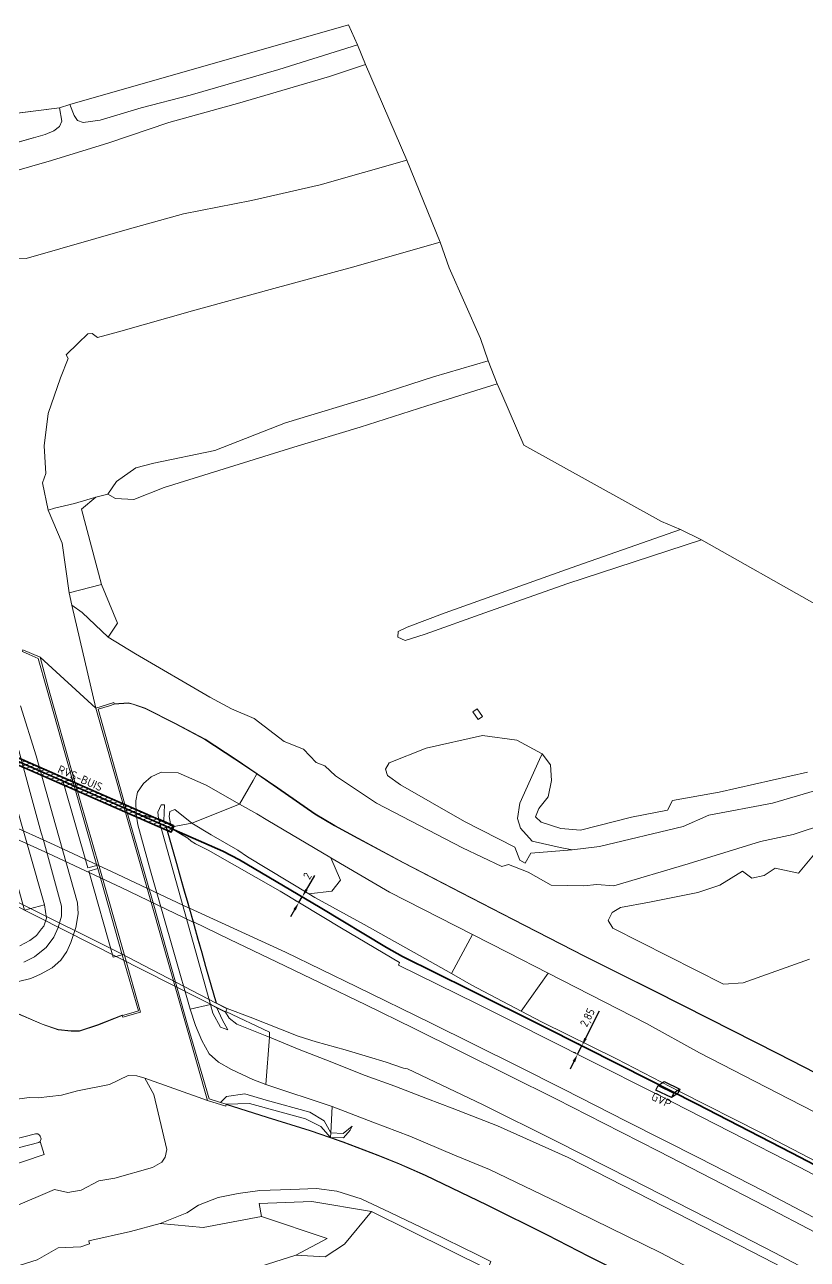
# Model space of a CAD drawing. Header units: metres. Extents: x 112942 to 118371, y 496117 to 499046.
# Drawn here: x 113767.1 to 114003.4, y 498283.9 to 498656.9 of the extents above; entities that cross this region are included whole.
import ezdxf
from ezdxf.enums import TextEntityAlignment as Align

# ---------------------------------------------------------------- set-up
doc = ezdxf.new("R2010")
doc.units = ezdxf.units.M
for name, color, linetype, lineweight in [('B-WE-OG-TOPOKAART-G', 7, 'Continuous', 18), ('N-WE-KL-DATA-T18', 1, 'Continuous', 18), ('N-WE-KL-DATA-T25', 7, 'Continuous', 25), ('N-WE-KL-DATA_GLASVEZEL-G', 90, 'KL-GLASVEZEL-N', 35), ('N-WE-KL-DATA_GLASVEZEL-M', 7, 'Continuous', 18), ('N-WE-KL-DATA_GLASVEZEL_KAST_PUTKAST-S', 90, 'Continuous', 25), ('N-WE-KL-DATA_KABELGOOT-A', 92, 'Continuous', 18), ('N-WE-KL-DATA_KABELGOOT-G', 90, 'Continuous', 35), ('N-WE-KL-DATA_KABELGOOT-T25', 7, 'Continuous', 25)]:
    doc.layers.add(name, color=color, linetype=linetype, lineweight=lineweight)
doc.styles.add('ISO', font='isocp.shx')
doc.styles.add('NLCS-ISO', font='NLCS-ISO.ttf')
doc.styles.add('NLCS-ISO-T25', font='NLCS-ISO.ttf', dxfattribs={"height": 2.5})
doc.linetypes.add('KL-GLASVEZEL-N', pattern='A,4,-1,[101,NLCS.SHX,S=0.5,R=0,X=0,Y=0],-1,4,-1,["G",Standard,S=1,R=0,X=-0.25,Y=-0.5],-1.5', length=12.5)
doc.dimstyles.new('ISO', dxfattribs={"dimtxt": 2.5, "dimasz": 2.5, "dimexe": 1.25, "dimexo": 0.625, "dimtad": 1, "dimtxsty": 'ISO', "dimcen": 2.5, "dimadec": 0, "dimazin": 0, "dimtfac": 1, "dimtmove": 0, "dimatfit": 3, "dimfxl": 0, "dimarcsym": 0})

# ---------------------------------------------------------------- blocks, each defined once
blk = doc.blocks.new('*D59')
at = {"layer": 'Defpoints', "color": 0, "transparency": 16777216}
for p in [(113935.29, 498348.4), (113935.29, 498348.4), (113934.01, 498345.85)]:
    blk.add_point(p, dxfattribs=at)
at = {"layer": 'N-WE-KL-DATA_GLASVEZEL-M', "color": 0, "lineweight": -2, "transparency": 16777216}
for p, q in [((113936.42, 498350.63), (113940.59, 498358.93)), ((113933.45, 498346.14), (113932.89, 498346.42)), ((113934.01, 498345.85), (113935.29, 498348.4)), ((113934.73, 498348.68), (113934.17, 498348.96)), ((113932.88, 498343.62), (113931.76, 498341.39))]:
    blk.add_line(p, q, dxfattribs=at)
at = {"layer": 'N-WE-KL-DATA_GLASVEZEL-M', "color": 0, "transparency": 16777216}
for points in [[(113936.04, 498350.82), (113936.79, 498350.45), (113935.29, 498348.4)], [(113932.51, 498343.81), (113933.26, 498343.43), (113934.01, 498345.85)]]:
    blk.add_solid(points, dxfattribs=at)
at = {"layer": 'N-WE-KL-DATA_GLASVEZEL-M', "color": 0, "transparency": 16777216, "insert": (113937.22, 498356.83), "char_height": 2.5, "attachment_point": 5, "rotation": 63.2704, "style": 'ISO'}
blk.add_mtext('2,85', dxfattribs=at)
blk = doc.blocks.new('*D60')
at = {"layer": 'Defpoints', "color": 0, "transparency": 16777216}
for p in [(113849.86, 498391.68), (113850.87, 498393.4), (113850.87, 498393.4)]:
    blk.add_point(p, dxfattribs=at)
at = {"layer": 'N-WE-KL-DATA_GLASVEZEL-M', "color": 0, "lineweight": -2, "transparency": 16777216}
for p, q in [((113852.14, 498395.56), (113854.66, 498399.83)), ((113849.32, 498392), (113848.78, 498392.31)), ((113850.33, 498393.72), (113849.79, 498394.04)), ((113849.86, 498391.68), (113850.87, 498393.4)), ((113848.59, 498389.53), (113847.32, 498387.37))]:
    blk.add_line(p, q, dxfattribs=at)
at = {"layer": 'N-WE-KL-DATA_GLASVEZEL-M', "color": 0, "transparency": 16777216}
for points in [[(113851.78, 498395.77), (113852.5, 498395.34), (113850.87, 498393.4)], [(113848.23, 498389.74), (113848.94, 498389.31), (113849.86, 498391.68)]]:
    blk.add_solid(points, dxfattribs=at)
at = {"layer": 'N-WE-KL-DATA_GLASVEZEL-M', "color": 0, "transparency": 16777216, "insert": (113852.42, 498399.72), "char_height": 2.5, "attachment_point": 5, "rotation": 59.4709, "style": 'ISO'}
blk.add_mtext('2', dxfattribs=at)
blk = doc.blocks.new('SKL-DATA_GLASVEZEL_GLASVEZELKABELPUT_RECHTHOEKIG')
at = {"color": 0, "linetype": 'ByBlock'}
for points in [[(-3.2, -0.97), (-2.07, 0.97), (3.18, 0.97), (2.05, -0.97)], [(3.18, 0.97), (3.18, -0.53), (2.05, -2.47)], [(-3.2, -0.97), (2.05, -0.97), (2.05, -2.47), (-3.2, -2.47), (-3.2, -0.97)]]:
    blk.add_lwpolyline(points, dxfattribs=at)
at = {"layer": 'N-WE-KL-DATA-T18', "linetype": 'ByBlock', "style": 'NLCS-ISO', "flags": 1}
for tag, p in [('OMSCHRIJVING_LEGENDA', (-0.01, -8.43)), ('LOCATIE', (-0.01, -12.22)), ('TYPE_HANDHOLE', (-0.01, -16)), ('TYPE_GCO', (-0.01, -19.78)), ('BPS-CODERING', (-0.01, -23.57)), ('POSITIE_X', (-0.01, -27.35)), ('POSITIE_Y', (-0.01, -31.14)), ('OVERIGE_OPMERKING(EN)_1', (-0.01, -34.92)), ('OVERIGE_OPMERKING(EN)_2', (-0.01, -38.71))]:
    blk.add_attdef(tag, p, '', height=1.8, dxfattribs=at)
at = {"layer": 'N-WE-KL-DATA-T25', "linetype": 'ByBlock', "style": 'NLCS-ISO'}
blk.add_attdef('TYPE_SYMBOOL', text='', height=2.5, dxfattribs=at).set_placement((15.9, -0.24), align=Align.MIDDLE_CENTER)

msp = doc.modelspace()

# ---------------------------------------------------------------- hatches: boundary and pattern name
at = {"layer": 'N-WE-KL-DATA_KABELGOOT-A'}
h = msp.add_hatch(dxfattribs=at)
h.set_pattern_fill('ANSI31', color=256, scale=0.35, style=0)
h.set_pattern_definition([(20, (113280.6995, 498011.3601), (-0.3800699, 1.0442334), [])])
h.paths.add_polyline_path([(113747.207, 498441.003), (113811.343, 498412.959), (113812.144, 498414.791), (113748.008, 498442.836)])

# ---------------------------------------------------------------- linework, layer by layer
at = {"layer": 'B-WE-OG-TOPOKAART-G', "elevation": -0.717}
msp.add_lwpolyline([(113902.361, 498449.275), (113904, 498446.945), (113905.343, 498447.89), (113903.705, 498450.22), (113902.361, 498449.275)], close=True, dxfattribs=at)
at = {"layer": 'B-WE-OG-TOPOKAART-G'}
for points in [[(113780.733, 498632.731, -1.058), (113864.888, 498656.853, -1), (113867.587, 498650.819, -1.107), (113843.864, 498643.347, -1.11), (113817.052, 498635.599, -1.113), (113802.263, 498631.714, -1.122), (113789.864, 498628.006, -1.133), (113784.758, 498627.322, -1.133), (113783.062, 498627.936, -1.133), (113781.989, 498629.39, -1.119), (113780.733, 498632.731, -1.058)], [(113759.122, 498619.641, -1.041), (113773.251, 498623.682, -1.052), (113775.932, 498624.766, -1.052), (113777.628, 498626.116, -1.052), (113778.262, 498627.754, -1.044), (113777.563, 498631.72, -1.044), (113780.733, 498632.731, -1.058), (113781.989, 498629.39, -1.119), (113783.062, 498627.936, -1.133), (113784.758, 498627.322, -1.133), (113789.864, 498628.006, -1.133), (113802.263, 498631.714, -1.122), (113817.052, 498635.599, -1.113), (113843.864, 498643.347, -1.11), (113867.587, 498650.819, -1.107), (113869.969, 498644.85, -1.029)], [(113749.179, 498608.336, -1.018), (113775.192, 498615.842, -1.041), (113792.499, 498621.196, -0.986), (113810.593, 498627.31, -1.021), (113832.035, 498633.261, -1.012), (113859.066, 498641.236, -1.012), (113869.969, 498644.85, -1.029), (113882.489, 498615.891, -0.686), (113856.296, 498608.438, -0.766), (113835.608, 498603.751, -0.723), (113815.058, 498599.675, -0.738), (113798.73, 498595.212, -0.726), (113767.536, 498586.206, -0.81), (113764.521, 498586.161, -0.836)], [(113869.969, 498644.85, -1.029), (113859.066, 498641.236, -1.012), (113832.035, 498633.261, -1.012), (113810.593, 498627.31, -1.021), (113792.499, 498621.196, -0.986), (113775.192, 498615.842, -1.041), (113749.179, 498608.336, -1.018)], [(113617.822, 498543.301, -0.749), (113600.691, 498577.358, -0.893), (113653.475, 498616.06, -0.839), (113773.645, 498631.225, -1.038)], [(113653.475, 498616.06, -0.839), (113777.563, 498631.72, -1.044), (113778.262, 498627.754, -1.044), (113777.628, 498626.116, -1.052), (113775.932, 498624.766, -1.052), (113773.251, 498623.682, -1.052), (113759.122, 498619.641, -1.041)], [(113769.646, 498622.651, -1.049), (113759.122, 498619.641, -1.041)], [(113759.122, 498619.641, -1.041), (113769.646, 498622.651, -1.049)], [(113764.521, 498586.161, -0.836), (113767.536, 498586.206, -0.81), (113798.73, 498595.212, -0.726), (113815.058, 498599.675, -0.738), (113835.608, 498603.751, -0.723), (113856.296, 498608.438, -0.766), (113882.489, 498615.891, -0.686), (113892.553, 498591.196, -0.694), (113866.076, 498583.589, -0.723), (113841.193, 498576.862, -0.703), (113817.738, 498570.384, -0.683)], [(113892.553, 498591.196, -0.694), (113895.256, 498583.379, -0.962), (113904.669, 498562.092, -0.872), (113907.008, 498555.346, -0.994), (113890.508, 498550.442, -1.031), (113873.109, 498544.849, -1.04), (113845.787, 498536.612, -1.067), (113824.463, 498528.275, -1.087), (113806.084, 498524.423, -1.13), (113800.67, 498522.947, -1.13), (113794.861, 498518.915, -1.13), (113792.196, 498515.065, -1.07), (113788.545, 498514.096, -0.928), (113782.144, 498512.244, -0.764), (113776.133, 498510.841, -0.688), (113774.211, 498510.158, -0.836), (113772.493, 498518.436, -0.839), (113773.521, 498521.332, -0.804), (113772.925, 498529.616, -0.784), (113774.172, 498539.446, -0.764), (113777.905, 498550.156, -0.74), (113780.209, 498556.016, -0.766), (113779.651, 498557.154, -0.766), (113783.227, 498560.664, -0.766), (113786.162, 498563.43, -0.766), (113787.509, 498563.601, -0.766), (113789.033, 498562.351, -0.639), (113795.4, 498564.1, -0.639), (113817.738, 498570.384, -0.683), (113841.193, 498576.862, -0.703), (113866.076, 498583.589, -0.723), (113892.553, 498591.196, -0.694)], [(113817.738, 498570.384, -0.683), (113795.4, 498564.1, -0.639), (113789.033, 498562.351, -0.639), (113787.509, 498563.601, -0.766), (113786.162, 498563.43, -0.766), (113783.227, 498560.664, -0.766), (113779.651, 498557.154, -0.766), (113780.209, 498556.016, -0.766), (113777.905, 498550.156, -0.74), (113774.172, 498539.446, -0.764), (113772.925, 498529.616, -0.784), (113773.521, 498521.332, -0.804), (113772.493, 498518.436, -0.839), (113774.211, 498510.158, -0.836), (113778.456, 498500.239, -0.833), (113780.551, 498485.253, -0.914), (113781.314, 498481.471, -0.919), (113788.61, 498450.404, -1.1), (113771.729, 498465.792, -1.1), (113766.553, 498468.05, -1.1)], [(113907.008, 498555.346, -0.994), (113909.768, 498548.331, -1.017), (113888.532, 498541.771, -1.054), (113868.329, 498535.297, -1.043), (113848.317, 498529.258, -1.064), (113809.249, 498517.099, -1.029), (113800.061, 498513.422, -1.044), (113794.525, 498513.681, -1.041), (113792.196, 498515.065, -1.07), (113794.861, 498518.915, -1.13), (113800.67, 498522.947, -1.13), (113806.084, 498524.423, -1.13), (113824.463, 498528.275, -1.087), (113845.787, 498536.612, -1.067), (113873.109, 498544.849, -1.04), (113890.508, 498550.442, -1.031), (113907.008, 498555.346, -0.994)], [(114029.327, 498422.234, -0.924), (113999.112, 498412.212, -0.927), (113989.234, 498410.145, -0.887), (113967.441, 498403.338, -0.887), (113944.969, 498396.763, -0.887), (113939.824, 498397.097, -0.887), (113935.919, 498396.681, -0.867), (113926.065, 498396.884, -0.838), (113919.13, 498400.897, -0.855), (113913.119, 498403.221, -0.869), (113911.163, 498402.617, -0.878), (113899.224, 498408.239, -0.881), (113873.294, 498421.691, -0.884), (113860.891, 498429.945, -0.887), (113857.69, 498433.011, -0.869), (113855.133, 498433.982, -0.855), (113851.274, 498438.004, -0.855), (113845.414, 498440.357, -0.841), (113836.415, 498447.325, -0.893), (113829.508, 498450.218, -0.95), (113822.971, 498453.721, -0.945), (113800.542, 498466.779, -1), (113792.333, 498471.87, -0.813), (113795.127, 498476.121, -0.905), (113790.248, 498487.704, -0.856), (113784.221, 498510.495, -0.729), (113788.545, 498514.096, -0.928), (113792.196, 498515.065, -1.07), (113794.525, 498513.681, -1.041), (113800.061, 498513.422, -1.044), (113809.249, 498517.099, -1.029), (113848.317, 498529.258, -1.064), (113868.329, 498535.297, -1.043), (113888.532, 498541.771, -1.054), (113909.768, 498548.331, -1.017), (113911.16, 498545.277, -0.933), (113917.826, 498529.791, -0.968)], [(113917.826, 498529.791, -0.968), (113959.34, 498506.822, -0.991), (113965.105, 498504.32, -0.994), (113932.066, 498492.753, -1.02), (113894.041, 498479.202, -1.045), (113882.572, 498474.877, -1.097), (113879.858, 498473.589, -1.121), (113879.767, 498471.8, -1.121), (113881.907, 498470.837, -1.121), (113887.98, 498472.768, -1.129), (113906.038, 498479.237, -1.112), (113930.759, 498487.91, -1.112), (113971.416, 498501.22, -1.132), (114006.362, 498481.469, -1.132)], [(113788.545, 498514.096, -0.928), (113784.221, 498510.495, -0.729), (113790.248, 498487.704, -0.856), (113780.551, 498485.253, -0.914), (113778.456, 498500.239, -0.833), (113774.211, 498510.158, -0.836), (113776.133, 498510.841, -0.688), (113782.144, 498512.244, -0.764), (113788.545, 498514.096, -0.928)], [(113887.98, 498472.768, -1.129), (113881.907, 498470.837, -1.121), (113879.767, 498471.8, -1.121), (113879.858, 498473.589, -1.121), (113882.572, 498474.877, -1.097), (113894.041, 498479.202, -1.045), (113932.066, 498492.753, -1.02), (113965.105, 498504.32, -0.994), (113971.416, 498501.22, -1.132), (113930.759, 498487.91, -1.112), (113906.038, 498479.237, -1.112), (113887.98, 498472.768, -1.129)], [(113781.314, 498481.471, -0.919), (113780.551, 498485.253, -0.914), (113790.248, 498487.704, -0.856), (113795.127, 498476.121, -0.905), (113792.333, 498471.87, -0.813), (113784.421, 498479.311, -0.859), (113781.314, 498481.471, -0.919)], [(114013.544, 498336.324, -1.1), (113994.546, 498346.089, -1.1), (113973.688, 498356.683, -1.1), (113957.187, 498365.007, -1.1), (113946.499, 498370.331, -1.1), (113936.21, 498375.456, -1.1), (113914.507, 498386.651, -1.1), (113898.911, 498394.696, -1.1), (113881.541, 498403.724, -1.1), (113867.751, 498411.112, -1.1), (113860.691, 498414.92, -1.1), (113854.758, 498418.511, -1.1), (113843.495, 498426.361, -1.1), (113837.245, 498430.598, -1.1), (113830.589, 498435.11, -1.1), (113821.552, 498441.025, -1.1), (113812.625, 498445.759, -1.1), (113803.459, 498450.403, -1.1), (113799.804, 498451.653, -1.1), (113798.397, 498451.97, -1.1), (113794.125, 498451.686, -1.1), (113794.016, 498452.075, -1.1), (113788.61, 498450.404, -1.1), (113781.314, 498481.471, -0.919), (113784.421, 498479.311, -0.859), (113792.333, 498471.87, -0.813), (113800.542, 498466.779, -1), (113822.971, 498453.721, -0.945), (113829.508, 498450.218, -0.95), (113836.415, 498447.325, -0.893), (113845.414, 498440.357, -0.841), (113851.274, 498438.004, -0.855), (113855.133, 498433.982, -0.855), (113857.69, 498433.011, -0.869), (113860.891, 498429.945, -0.887), (113873.294, 498421.691, -0.884), (113899.224, 498408.239, -0.881), (113911.163, 498402.617, -0.878), (113913.119, 498403.221, -0.869), (113919.13, 498400.897, -0.855), (113926.065, 498396.884, -0.838), (113935.919, 498396.681, -0.867), (113939.824, 498397.097, -0.887), (113944.969, 498396.763, -0.887), (113967.441, 498403.338, -0.887), (113989.234, 498410.145, -0.887), (113999.112, 498412.212, -0.927), (114029.327, 498422.234, -0.924)], [(113761.303, 498359.67, -1.1), (113772.367, 498354.894, -1.1), (113777.22, 498353.227, -1.1), (113781.085, 498352.811, -1.1), (113783.668, 498352.818, -1.1), (113789.158, 498354.679, -1.1), (113796.503, 498357.579, -1.1), (113796.545, 498357.518, -1.1), (113796.68, 498357.026, -1.1), (113802.098, 498358.569, -1.1), (113797.092, 498376.046, -1.1), (113789.573, 498402.595, -1.1), (113781.948, 498429.128, -1.1), (113774.195, 498456.734, -1.1), (113771.729, 498465.792, -1.1), (113788.61, 498450.404, -1.1), (113796.76, 498421.683, -1.1), (113805.571, 498390.725, -1.1), (113815.816, 498354.585, -1.1), (113822.241, 498331.851, -1.1)], [(113766.388, 498467.52, -0.778), (113768.428, 498466.62, -0.16), (113771.204, 498465.396, -0.096), (113773.718, 498456.531, -0.064), (113781.423, 498429.016, -0.064), (113778.735, 498428.159, -0.034), (113786.15, 498402.166, -0.044), (113788.873, 498402.857, -0.024), (113789.149, 498401.94, -0.054), (113786.45, 498401.138, -0.054), (113793.826, 498375.171, 0.009), (113796.534, 498375.883, -0.034), (113801.405, 498358.934, -0.054), (113799.101, 498358.263, -0.059), (113796.653, 498357.55, -0.807), (113796.54, 498357.702, -0.807), (113789.124, 498354.773, -0.81), (113783.651, 498352.918, -0.81), (113781.09, 498352.911, -0.813), (113777.242, 498353.325, -0.813), (113772.403, 498354.987, -0.813), (113761.343, 498359.762, -0.813)], [(113771.729, 498465.792, -1.1), (113774.195, 498456.734, -1.1), (113781.948, 498429.128, -1.1), (113789.573, 498402.595, -1.1), (113797.092, 498376.046, -1.1), (113802.098, 498358.569, -1.1), (113796.68, 498357.026, -1.1), (113796.545, 498357.518, -1.1), (113796.653, 498357.55, -0.807), (113799.101, 498358.263, -0.059), (113801.405, 498358.934, -0.054), (113796.534, 498375.883, -0.034), (113789.149, 498401.94, -0.054), (113788.873, 498402.857, -0.024), (113781.423, 498429.016, -0.064), (113773.718, 498456.531, -0.064), (113771.204, 498465.396, -0.096), (113768.428, 498466.62, -0.16), (113766.388, 498467.52, -0.778), (113766.422, 498467.614, -1.1), (113766.553, 498468.05, -1.1), (113771.729, 498465.792, -1.1)], [(113765.248, 498367.801, 0.34), (113768.962, 498368.717, 0.37), (113771.904, 498370.085, 0.38), (113775.439, 498371.955, 0.36), (113778.011, 498374.246, 0.296), (113779.837, 498376.864, 0.266), (113781.062, 498379.585, 0.246), (113782.576, 498384.133, 0.226), (113783.231, 498388.235, 0.166), (113783.006, 498391.586, 0.096), (113776.389, 498415.168, 0.056), (113770.591, 498436.004, 0.126), (113765.861, 498451.11, 0.226)], [(113765.861, 498451.11, 0.226), (113770.591, 498436.004, 0.126), (113776.389, 498415.168, 0.056), (113783.006, 498391.586, 0.096), (113783.231, 498388.235, 0.166), (113782.576, 498384.133, 0.226), (113781.062, 498379.585, 0.246), (113779.837, 498376.864, 0.266), (113778.011, 498374.246, 0.296), (113775.439, 498371.955, 0.36), (113771.904, 498370.085, 0.38), (113768.962, 498368.717, 0.37), (113765.248, 498367.801, 0.34)], [(113794.155, 498451.591, -0.921), (113792.678, 498451.123, -0.037), (113789.286, 498450.05, -0.044), (113797.253, 498421.745, -0.01), (113806.035, 498390.853, -0.01), (113816.287, 498354.78, -0.03), (113822.76, 498332.356, -0.183), (113826.22, 498331.296, -0.217), (113827.961, 498330.763, -0.953), (113827.932, 498330.667, -1.1), (113827.83, 498330.179, -1.1), (113822.241, 498331.851, -1.1), (113815.816, 498354.585, -1.1), (113805.571, 498390.725, -1.1), (113796.76, 498421.683, -1.1), (113788.61, 498450.404, -1.1), (113794.016, 498452.075, -1.1), (113794.125, 498451.686, -1.1), (113794.155, 498451.591, -0.921)], [(113837.189, 498430.515, -0.783), (113836.032, 498428.532, -0.187), (113831.975, 498421.423, 0.037), (113821.893, 498427.156, -0.087), (113813.38, 498430.828, 0.047), (113808.278, 498431.108, 0.183), (113805.274, 498429.65, 0.223), (113802.952, 498427.635, 0.217), (113801.196, 498424.983, 0.156), (113800.623, 498422.423, 0.206), (113800.711, 498418.364, 0.086), (113801.255, 498415.176, 0.076), (113805.096, 498401.289, 0.036), (113812.284, 498376.014, 0.046), (113817.093, 498359.428, 0.086), (113818.625, 498354.508, 0.093), (113820.544, 498349.967, 0.07), (113822.801, 498346.002, 0.06), (113825.555, 498343.458, 0.047), (113829.536, 498341.225, 0.003), (113835.958, 498338.252, 0.013), (113839.908, 498336.72, 0.049), (113859.96, 498330.035, -0.031), (113859.467, 498322.145, -0.191), (113857.533, 498325.729, -0.226), (113853.199, 498328.333, -0.183), (113839.944, 498331.948, -0.148), (113833.555, 498333.904, -0.232), (113828.019, 498333.103, -0.235), (113826.22, 498331.296, -0.217), (113822.76, 498332.356, -0.183), (113816.287, 498354.78, -0.03), (113806.035, 498390.853, -0.01), (113797.253, 498421.745, -0.01), (113789.286, 498450.05, -0.044), (113792.678, 498451.123, -0.037), (113794.155, 498451.591, -0.921), (113798.39, 498451.869, -0.982), (113799.777, 498451.557, -0.968), (113803.42, 498450.311, -0.953), (113812.579, 498445.67, -0.953), (113821.501, 498440.939, -0.97), (113830.534, 498435.027, -0.93), (113837.189, 498430.515, -0.783)], [(114013.498, 498336.235, -0.84), (113994.5, 498346, -0.843), (113973.643, 498356.594, -0.843), (113957.142, 498364.918, -0.873), (113946.454, 498370.241, -0.851), (113936.165, 498375.367, -0.83), (113914.461, 498386.562, -0.83), (113898.865, 498394.607, -0.827), (113881.494, 498403.636, -0.887), (113867.704, 498411.024, -0.91), (113860.641, 498414.833, -0.877), (113854.703, 498418.427, -0.857), (113843.438, 498426.279, -0.783), (113837.189, 498430.515, -0.783), (113830.534, 498435.027, -0.93), (113821.501, 498440.939, -0.97), (113812.579, 498445.67, -0.953), (113803.42, 498450.311, -0.953), (113799.777, 498451.557, -0.968), (113798.39, 498451.869, -0.982), (113794.155, 498451.591, -0.921), (113794.125, 498451.686, -1.1), (113798.397, 498451.97, -1.1), (113799.804, 498451.653, -1.1), (113803.459, 498450.403, -1.1), (113812.625, 498445.759, -1.1), (113821.552, 498441.025, -1.1), (113830.589, 498435.11, -1.1), (113837.245, 498430.598, -1.1), (113843.495, 498426.361, -1.1), (113854.758, 498418.511, -1.1), (113860.691, 498414.92, -1.1), (113867.751, 498411.112, -1.1), (113881.541, 498403.724, -1.1), (113898.911, 498394.696, -1.1), (113914.507, 498386.651, -1.1), (113936.21, 498375.456, -1.1), (113946.499, 498370.331, -1.1), (113957.187, 498365.007, -1.1), (113973.688, 498356.683, -1.1), (113994.546, 498346.089, -1.1), (114013.544, 498336.324, -1.1)], [(113811.844, 498415.086, 6.353), (113811.35, 498414.102, 6.36), (113809.702, 498414.822, 6.36), (113824.943, 498361.249, 6.419), (113828.182, 498359.606, 6.333), (113827.684, 498358.625, 6.148), (113762.727, 498391.576, 6.416), (113763.174, 498392.581, 6.567), (113765.018, 498391.646, 6.563), (113751.191, 498440.407, 6.523), (113747.768, 498441.903, 6.543), (113748.172, 498442.927, 6.46), (113811.844, 498415.086, 6.353)], [(113751.245, 498440.398, 6.523), (113809.683, 498414.707, 6.36), (113812.89, 498403.435, 6.643), (113814.02, 498399.463, 6.691), (113815.245, 498395.156, 6.776), (113816.309, 498391.417, 6.836), (113816.713, 498389.999, 6.896), (113794.965, 498400.293, 6.851), (113776.012, 498409.103, 6.839), (113761.847, 498415.54, 6.833), (113757.748, 498417.466, 6.902), (113757.367, 498418.811, 6.861), (113756.266, 498422.693, 6.791), (113755.072, 498426.903, 6.707), (113753.945, 498430.879, 6.637), (113751.245, 498440.398, 6.523)], [(113752.555, 498441.066, 4.526), (113758.363, 498442.252, 0.306), (113773.098, 498390.984, 0.146), (113767.047, 498389.338, 4.956), (113752.555, 498441.066, 4.526)], [(113765.628, 498378.653, 0.297), (113768.612, 498380.229, 0.283), (113770.673, 498381.72, 0.187), (113772.13, 498383.748, 0.276), (113772.824, 498384.525, 0.116), (113773.684, 498386.958, 0.116), (113773.098, 498390.984, 0.146), (113758.363, 498442.252, 0.306)], [(113764.896, 498439.131, 0.156), (113768.103, 498427.12, 0.126), (113772.111, 498412.756, 0.096), (113772.807, 498410.482, 0.116), (113778.251, 498390.554, 0.086), (113778.161, 498387.599, 0.086), (113777.25, 498384.186, 0.126), (113775.87, 498381.207, 0.136), (113773.573, 498378.12, 0.146), (113772.171, 498377.002, 0.156), (113770.06, 498375.298, 0.203), (113766.877, 498373.653, 0.2)], [(113766.877, 498373.653, 0.2), (113770.06, 498375.298, 0.203), (113772.171, 498377.002, 0.156), (113773.573, 498378.12, 0.146), (113775.87, 498381.207, 0.136), (113777.25, 498384.186, 0.126), (113778.161, 498387.599, 0.086), (113778.251, 498390.554, 0.086), (113772.807, 498410.482, 0.116), (113772.111, 498412.756, 0.096), (113768.103, 498427.12, 0.126), (113764.896, 498439.131, 0.156)], [(114003.441, 498431.064, -1.17), (113976.757, 498425.05, -1.144), (113962.64, 498422.51, -1.083), (113961.182, 498419.538, -1.083), (113950.257, 498417.453, -1.063), (113934.873, 498413.566, -0.985), (113928.978, 498414.087, -0.947), (113923.016, 498415.923, -0.907), (113921.257, 498417.56, -0.907), (113922.275, 498420.058, -0.907), (113925.15, 498423.6, -0.884), (113926.161, 498428.563, -0.893), (113925.83, 498433.329, -0.962), (113923.269, 498436.571, -1.017), (113915.701, 498440.684, -0.965), (113905.267, 498442.138, -0.924), (113888.263, 498438.27, -0.953), (113877.174, 498433.847, -0.93), (113876.017, 498432.015, -0.93), (113876.63, 498430.033, -0.907), (113880.594, 498427.213, -0.875), (113899.846, 498416.141, -0.861), (113915.039, 498408.446, -0.884), (113916.561, 498404.44, -0.927), (113918.216, 498403.551, -0.927), (113919.916, 498406.581, -0.927), (113932.388, 498407.584, -0.97), (113940.645, 498408.646, -1.008), (113965.916, 498414.663, -1.054), (113973.615, 498418.109, -1.031), (113992.846, 498421.694, -0.982), (114019.908, 498429.705, -0.959)], [(113919.916, 498406.581, -0.927), (113918.216, 498403.551, -0.927), (113916.561, 498404.44, -0.927), (113915.039, 498408.446, -0.884), (113899.846, 498416.141, -0.861), (113880.594, 498427.213, -0.875), (113876.63, 498430.033, -0.907), (113876.017, 498432.015, -0.93), (113877.174, 498433.847, -0.93), (113888.263, 498438.27, -0.953), (113905.267, 498442.138, -0.924), (113915.701, 498440.684, -0.965), (113923.269, 498436.571, -1.017), (113922.532, 498434.919, -1.132), (113916.604, 498421.71, -1.132), (113915.901, 498417.075, -1.132), (113916.809, 498414.129, -1.132), (113920.253, 498410.179, -1.132), (113928.773, 498408.318, -1.132), (113932.388, 498407.584, -0.97), (113919.916, 498406.581, -0.927)], [(114019.908, 498429.705, -0.959), (113992.846, 498421.694, -0.982), (113973.615, 498418.109, -1.031), (113965.916, 498414.663, -1.054), (113940.645, 498408.646, -1.008), (113932.388, 498407.584, -0.97), (113928.773, 498408.318, -1.132), (113920.253, 498410.179, -1.132), (113916.809, 498414.129, -1.132), (113915.901, 498417.075, -1.132), (113916.604, 498421.71, -1.132), (113922.532, 498434.919, -1.132), (113923.269, 498436.571, -1.017), (113925.83, 498433.329, -0.962), (113926.161, 498428.563, -0.893), (113925.15, 498423.6, -0.884), (113922.275, 498420.058, -0.907), (113921.257, 498417.56, -0.907), (113923.016, 498415.923, -0.907), (113928.978, 498414.087, -0.947), (113934.873, 498413.566, -0.985), (113950.257, 498417.453, -1.063), (113961.182, 498419.538, -1.083), (113962.64, 498422.51, -1.083), (113976.757, 498425.05, -1.144), (114003.441, 498431.064, -1.17)], [(113781.423, 498429.016, -0.064), (113788.873, 498402.857, -0.024), (113786.15, 498402.166, -0.044), (113778.735, 498428.159, -0.034), (113781.423, 498429.016, -0.064)], [(113807.472, 498417.053, 4.826), (113800.711, 498418.364, 0.086), (113800.623, 498422.423, 0.206), (113801.196, 498424.983, 0.156), (113802.952, 498427.635, 0.217), (113805.274, 498429.65, 0.223), (113808.278, 498431.108, 0.183), (113813.38, 498430.828, 0.047), (113821.893, 498427.156, -0.087), (113831.975, 498421.423, 0.037), (113817.567, 498415.613, 6.136), (113812.402, 498419.743, 6.153), (113810.928, 498419.21, 6.2), (113810.735, 498417.649, 6.293), (113811.075, 498415.477, 6.266), (113809.12, 498416.332, 4.982), (113809.326, 498421.22, 4.836), (113808.294, 498421.245, 4.626), (113807.315, 498418.996, 4.756), (113807.472, 498417.053, 4.826)], [(114021.494, 498320.245, 0.129), (113997.775, 498332.36, 0.103), (113970.862, 498346.269, 0.11), (113954.781, 498355.162, -0.22), (113925.096, 498370.382, -0.272), (113912.949, 498376.609, -0.293), (113902.311, 498382.047, -0.279), (113877.26, 498394.852, -0.247), (113859.513, 498405.159, -0.243), (113859.201, 498405.34, -0.243), (113840.452, 498416.513, -0.189), (113837.137, 498418.488, -0.18), (113831.975, 498421.423, 0.037), (113836.032, 498428.532, -0.187), (113837.189, 498430.515, -0.783), (113843.438, 498426.279, -0.783), (113854.703, 498418.427, -0.857), (113860.641, 498414.833, -0.877), (113867.704, 498411.024, -0.91), (113881.494, 498403.636, -0.887), (113898.865, 498394.607, -0.827), (113914.461, 498386.562, -0.83), (113936.165, 498375.367, -0.83), (113946.454, 498370.241, -0.851), (113957.142, 498364.918, -0.873), (113973.643, 498356.594, -0.843), (113994.5, 498346, -0.843), (114013.498, 498336.235, -0.84)], [(113807.472, 498417.053, 4.826), (113807.315, 498418.996, 4.756), (113808.294, 498421.245, 4.626), (113809.326, 498421.22, 4.836), (113809.12, 498416.332, 4.982), (113807.472, 498417.053, 4.826)], [(113817.567, 498415.613, 6.136), (113831.975, 498421.423, 0.037), (113837.137, 498418.488, -0.18), (113840.452, 498416.513, -0.189), (113859.201, 498405.34, -0.243), (113859.513, 498405.159, -0.243), (113862.446, 498398.439, 1.757), (113859.828, 498395.08, 3.717), (113852.906, 498394.27, 5.944), (113834.348, 498405.526, 5.953), (113831.45, 498407.469, 5.972), (113823.386, 498412.118, 5.95), (113817.567, 498415.613, 6.136)], [(113823.169, 498360.86, 4.728), (113817.093, 498359.428, 0.086), (113812.284, 498376.014, 0.046), (113805.096, 498401.289, 0.036), (113801.255, 498415.176, 0.076), (113800.711, 498418.364, 0.086), (113807.472, 498417.053, 4.826), (113823.169, 498360.86, 4.728)], [(113828.249, 498359.628, 6.333), (113827.819, 498358.781, 6.272), (113827.706, 498358.558, 6.148), (113825.096, 498359.883, 4.728), (113823.169, 498360.86, 4.728), (113807.472, 498417.053, 4.826), (113809.12, 498416.332, 4.982), (113811.075, 498415.477, 6.266), (113811.912, 498415.111, 6.353), (113811.632, 498414.553, 6.437), (113811.373, 498414.037, 6.36), (113810.616, 498414.368, 6.411), (113809.779, 498414.734, 6.36), (113812.986, 498403.462, 6.643), (113814.116, 498399.49, 6.691), (113815.342, 498395.183, 6.776), (113816.405, 498391.445, 6.836), (113816.809, 498390.026, 6.896), (113818.008, 498385.81, 6.821), (113818.341, 498384.64, 6.877), (113819.494, 498380.585, 6.801), (113820.656, 498376.502, 6.74), (113821.822, 498372.404, 6.663), (113824.985, 498361.284, 6.419), (113828.249, 498359.628, 6.333)], [(113811.075, 498415.477, 6.266), (113810.735, 498417.649, 6.293), (113810.928, 498419.21, 6.2), (113812.402, 498419.743, 6.153), (113817.567, 498415.613, 6.136), (113811.632, 498414.553, 6.437), (113811.912, 498415.111, 6.353), (113811.075, 498415.477, 6.266)], [(113824.889, 498361.257, 6.419), (113795.889, 498376.385, 6.689), (113765.035, 498391.769, 6.563), (113762.77, 498399.759, 6.657), (113761.615, 498403.831, 6.73), (113760.488, 498407.804, 6.796), (113759.348, 498411.827, 6.864), (113758.887, 498413.451, 6.845), (113774.282, 498406.465, 6.86), (113796.191, 498396.266, 6.836), (113817.912, 498385.783, 6.821), (113818.245, 498384.612, 6.877), (113819.398, 498380.558, 6.801), (113820.56, 498376.475, 6.74), (113821.725, 498372.377, 6.663), (113824.889, 498361.257, 6.419)], [(114009.183, 498294.534, 7.029), (113989.811, 498304.703, 6.995), (113970.812, 498314.489, 6.971), (113948.919, 498325.582, 6.935), (113929.798, 498335.287, 6.917), (113916.007, 498342.237, 6.926), (113889.614, 498355.392, 6.914), (113867.349, 498366.227, 6.941), (113845.816, 498376.669, 6.893), (113816.809, 498390.026, 6.896), (113816.405, 498391.445, 6.836), (113815.342, 498395.183, 6.776), (113814.116, 498399.49, 6.691), (113812.986, 498403.462, 6.643), (113809.779, 498414.734, 6.36), (113810.616, 498414.368, 6.411), (113811.373, 498414.037, 6.36), (113816.334, 498411.143, 6.451), (113817.367, 498410.271, 6.456), (113818.641, 498409.427, 6.458), (113822.489, 498407.486, 6.446), (113844.231, 498395.167, 6.463), (113862.761, 498383.895, 6.511), (113880.284, 498373.561, 6.598), (113879.93, 498372.719, 6.673), (113903.653, 498361.071, 6.672), (113914.954, 498355.459, 6.679), (113937.074, 498344.318, 6.673), (113958.324, 498333.621, 6.679), (113980.207, 498322.458, 6.707), (114000.968, 498311.748, 6.72), (114022.245, 498300.555, 6.752)], [(114022.245, 498300.555, 6.752), (114000.968, 498311.748, 6.72), (113980.207, 498322.458, 6.707), (113958.324, 498333.621, 6.679), (113937.074, 498344.318, 6.673), (113914.954, 498355.459, 6.679), (113903.653, 498361.071, 6.672), (113879.93, 498372.719, 6.673), (113880.284, 498373.561, 6.598), (113862.761, 498383.895, 6.511), (113844.231, 498395.167, 6.463), (113822.489, 498407.486, 6.446), (113818.641, 498409.427, 6.458), (113817.367, 498410.271, 6.456), (113816.334, 498411.143, 6.451), (113811.373, 498414.037, 6.36), (113811.632, 498414.553, 6.437), (113817.567, 498415.613, 6.136), (113823.386, 498412.118, 5.95), (113831.45, 498407.469, 5.972), (113834.348, 498405.526, 5.953), (113852.906, 498394.27, 5.944), (113854.687, 498393.19, 5.943), (113869.556, 498385.04, 6.037), (113886.238, 498375.692, 6.093), (113895.931, 498370.224, 6.099), (113901.894, 498366.86, 6.103), (113917.012, 498358.902, 6.115), (113923.315, 498355.584, 6.12), (113945.753, 498344.449, 6.057), (113964.804, 498334.639, 6.23), (113989.412, 498322.167, 6.23), (114015.472, 498308.553, 6.257)], [(114004, 498374.623, -0.841), (113983.979, 498367.477, -0.832), (113978.069, 498367.02, -0.809), (113944.637, 498383.924, -0.809), (113943.206, 498386.262, -0.809), (113944.399, 498388.691, -0.809), (113947.001, 498390.189, -0.809), (113955.681, 498391.825, -0.809), (113970.281, 498394.749, -0.826), (113976.902, 498396.943, -0.826), (113983.833, 498401.124, -0.835), (113986.563, 498399.003, -0.835), (113990.355, 498399.826, -0.835), (113993.641, 498402.065, -0.835), (114000.655, 498400.593, -0.835), (114005.208, 498405.99, -0.835)], [(114005.208, 498405.99, -0.835), (114000.655, 498400.593, -0.835), (113993.641, 498402.065, -0.835), (113990.355, 498399.826, -0.835), (113986.563, 498399.003, -0.835), (113983.833, 498401.124, -0.835), (113976.902, 498396.943, -0.826), (113970.281, 498394.749, -0.826), (113955.681, 498391.825, -0.809), (113947.001, 498390.189, -0.809), (113944.399, 498388.691, -0.809), (113943.206, 498386.262, -0.809), (113944.637, 498383.924, -0.809), (113978.069, 498367.02, -0.809), (113983.979, 498367.477, -0.832), (114004, 498374.623, -0.841)], [(113789.149, 498401.94, -0.054), (113796.534, 498375.883, -0.034), (113793.826, 498375.171, 0.009), (113786.45, 498401.138, -0.054), (113789.149, 498401.94, -0.054)], [(113852.906, 498394.27, 5.944), (113859.828, 498395.08, 3.717), (113862.446, 498398.439, 1.757), (113859.513, 498405.159, -0.243), (113877.26, 498394.852, -0.247), (113902.311, 498382.047, -0.279), (113895.931, 498370.224, 6.099), (113886.238, 498375.692, 6.093), (113869.556, 498385.04, 6.037), (113854.687, 498393.19, 5.943), (113852.906, 498394.27, 5.944)], [(113767.047, 498389.338, 4.956), (113773.098, 498390.984, 0.146), (113773.684, 498386.958, 0.116), (113772.824, 498384.525, 0.116), (113772.13, 498383.748, 0.276), (113770.673, 498381.72, 0.187), (113768.612, 498380.229, 0.283), (113765.628, 498378.653, 0.297)], [(114005.658, 498292.129, 6.984), (113990.617, 498300.003, 6.972), (113974.658, 498308.244, 6.973), (113958.388, 498316.627, 6.947), (113941.873, 498325.064, 6.93), (113927.634, 498332.283, 6.924), (113913.043, 498339.569, 6.952), (113898.902, 498346.596, 6.928), (113884.482, 498353.751, 6.938), (113870.047, 498360.817, 6.931), (113856.277, 498367.395, 6.937), (113843.083, 498373.788, 6.894), (113828.995, 498380.477, 6.88), (113818.008, 498385.81, 6.821), (113816.809, 498390.026, 6.896), (113845.816, 498376.669, 6.893), (113867.349, 498366.227, 6.941), (113889.614, 498355.392, 6.914), (113916.007, 498342.237, 6.926), (113929.798, 498335.287, 6.917), (113948.919, 498325.582, 6.935), (113970.812, 498314.489, 6.971), (113989.811, 498304.703, 6.995), (114009.183, 498294.534, 7.029)], [(114016.991, 498273.491, 6.795), (113993.569, 498285.87, 6.751), (113973.051, 498296.396, 6.718), (113949.951, 498308.228, 6.679), (113927.507, 498319.636, 6.664), (113905.281, 498330.704, 6.682), (113882.659, 498341.478, 6.651), (113881.501, 498341.669, 6.656), (113876.183, 498343.469, 6.666), (113870.879, 498345.124, 6.606), (113863.874, 498347.192, 6.603), (113855.138, 498349.568, 6.576), (113849.662, 498351.277, 6.562), (113835.127, 498357.075, 6.51), (113828.249, 498359.628, 6.333), (113824.985, 498361.284, 6.419), (113821.822, 498372.404, 6.663), (113820.656, 498376.502, 6.74), (113819.494, 498380.585, 6.801), (113818.341, 498384.64, 6.877), (113818.008, 498385.81, 6.821), (113828.995, 498380.477, 6.88), (113843.083, 498373.788, 6.894), (113856.277, 498367.395, 6.937), (113870.047, 498360.817, 6.931), (113884.482, 498353.751, 6.938), (113898.902, 498346.596, 6.928), (113913.043, 498339.569, 6.952), (113927.634, 498332.283, 6.924), (113941.873, 498325.064, 6.93), (113958.388, 498316.627, 6.947), (113974.658, 498308.244, 6.973), (113990.617, 498300.003, 6.972), (114005.658, 498292.129, 6.984)], [(113895.931, 498370.224, 6.099), (113902.311, 498382.047, -0.279), (113912.949, 498376.609, -0.293), (113925.096, 498370.382, -0.272), (113917.012, 498358.902, 6.115), (113901.894, 498366.86, 6.103), (113895.931, 498370.224, 6.099)], [(114015.472, 498308.553, 6.257), (113989.412, 498322.167, 6.23), (113964.804, 498334.639, 6.23), (113945.753, 498344.449, 6.057), (113923.315, 498355.584, 6.12), (113917.012, 498358.902, 6.115), (113925.096, 498370.382, -0.272), (113954.781, 498355.162, -0.22), (113970.862, 498346.269, 0.11), (113997.775, 498332.36, 0.103), (114021.494, 498320.245, 0.129), (114015.472, 498308.553, 6.257)], [(113827.706, 498358.558, 6.148), (113828.854, 498356.735, 6.16), (113831.136, 498354.991, 6.197), (113840.173, 498351.362, 6.153), (113840.982, 498351.029, 6.262), (113839.908, 498336.72, 0.049), (113835.958, 498338.252, 0.013), (113829.536, 498341.225, 0.003), (113825.555, 498343.458, 0.047), (113822.801, 498346.002, 0.06), (113820.544, 498349.967, 0.07), (113818.625, 498354.508, 0.093), (113817.093, 498359.428, 0.086), (113823.169, 498360.86, 4.728), (113823.906, 498358.247, 4.694), (113826.235, 498354.063, 4.694), (113828.457, 498353.219, 4.728), (113826.714, 498356.317, 4.728), (113825.096, 498359.883, 4.728), (113827.706, 498358.558, 6.148)], [(113825.096, 498359.883, 4.728), (113826.714, 498356.317, 4.728), (113828.457, 498353.219, 4.728), (113826.235, 498354.063, 4.694), (113823.906, 498358.247, 4.694), (113823.169, 498360.86, 4.728), (113825.096, 498359.883, 4.728)], [(113761.343, 498359.762, -0.813), (113772.403, 498354.987, -0.813), (113777.242, 498353.325, -0.813), (113781.09, 498352.911, -0.813), (113783.651, 498352.918, -0.81), (113789.124, 498354.773, -0.81), (113796.54, 498357.702, -0.807), (113796.653, 498357.55, -0.807), (113796.545, 498357.518, -1.1), (113796.503, 498357.579, -1.1), (113789.158, 498354.679, -1.1), (113783.668, 498352.818, -1.1), (113781.085, 498352.811, -1.1), (113777.22, 498353.227, -1.1), (113772.367, 498354.894, -1.1), (113761.303, 498359.67, -1.1)], [(113827.819, 498358.781, 6.272), (113840.993, 498352.537, 6.505), (113840.982, 498351.029, 6.262), (113840.173, 498351.362, 6.153), (113831.136, 498354.991, 6.197), (113828.854, 498356.735, 6.16), (113827.706, 498358.558, 6.148), (113827.819, 498358.781, 6.272)], [(114000.294, 498279.082, 6.4), (113990.213, 498284.354, 6.38), (113964.136, 498297.702, 6.333), (113931.14, 498314.701, 6.253), (113909.782, 498324.236, 6.23), (113896.168, 498329.583, 6.207), (113888.703, 498332.415, 6.23), (113878.852, 498336.241, 6.177), (113869.834, 498339.445, 6.157), (113858.029, 498344.192, 6.1), (113849.444, 498347.54, 6.11), (113840.982, 498351.029, 6.262), (113840.993, 498352.537, 6.505), (113827.819, 498358.781, 6.272), (113828.249, 498359.628, 6.333), (113835.127, 498357.075, 6.51), (113849.662, 498351.277, 6.562), (113855.138, 498349.568, 6.576), (113863.874, 498347.192, 6.603), (113870.879, 498345.124, 6.606), (113876.183, 498343.469, 6.666), (113881.501, 498341.669, 6.656), (113882.659, 498341.478, 6.651), (113905.281, 498330.704, 6.682), (113927.507, 498319.636, 6.664), (113949.951, 498308.228, 6.679), (113973.051, 498296.396, 6.718), (113993.569, 498285.87, 6.751), (114016.991, 498273.491, 6.795)], [(113994.261, 498267.368, 0.141), (113985.748, 498271.781, 0.133), (113959.168, 498285.821, 0.077), (113928.539, 498300.896, -0.043), (113907.417, 498311.038, 0.157), (113896.804, 498315.353, 0.088), (113883.333, 498321.062, 0.076), (113872.185, 498325.317, 0.127), (113859.96, 498330.035, -0.031), (113839.908, 498336.72, 0.049), (113840.982, 498351.029, 6.262), (113849.444, 498347.54, 6.11), (113858.029, 498344.192, 6.1), (113869.834, 498339.445, 6.157), (113878.852, 498336.241, 6.177), (113888.703, 498332.415, 6.23), (113896.168, 498329.583, 6.207), (113909.782, 498324.236, 6.23), (113931.14, 498314.701, 6.253), (113964.136, 498297.702, 6.333), (113990.213, 498284.354, 6.38), (114000.294, 498279.082, 6.4), (113994.261, 498267.368, 0.141)], [(113751.835, 498330.499, -0.867), (113768.47, 498332.783, -0.899), (113771.134, 498332.643, -0.893), (113778.171, 498333.486, -0.792), (113783.082, 498334.81, -0.772), (113792.696, 498336.716, -0.798), (113798.286, 498339.46, -0.841), (113800.955, 498339.337, -0.896), (113803.414, 498338.619, -0.896)], [(113822.241, 498331.851, -1.1), (113803.414, 498338.619, -0.896), (113800.955, 498339.337, -0.896), (113798.286, 498339.46, -0.841), (113792.696, 498336.716, -0.798), (113783.082, 498334.81, -0.772), (113778.171, 498333.486, -0.792), (113771.134, 498332.643, -0.893), (113768.47, 498332.783, -0.899), (113751.835, 498330.499, -0.867)], [(113803.414, 498338.619, -0.896), (113806.111, 498333.747, -0.896), (113810.031, 498317.131, -0.752), (113809.53, 498314.727, -0.752), (113808.484, 498313.213, -0.752), (113805.702, 498311.648, -0.787), (113794.309, 498308.413, -0.862), (113789.465, 498307.613, -0.882), (113784.16, 498304.782, -0.917), (113780.159, 498304.071, -0.917), (113776.046, 498304.964, -0.917), (113763.648, 498299.661, -0.934)], [(113763.648, 498299.661, -0.934), (113776.046, 498304.964, -0.917), (113780.159, 498304.071, -0.917), (113784.16, 498304.782, -0.917), (113789.465, 498307.613, -0.882), (113794.309, 498308.413, -0.862), (113805.702, 498311.648, -0.787), (113808.484, 498313.213, -0.752), (113809.53, 498314.727, -0.752), (113810.031, 498317.131, -0.752), (113806.111, 498333.747, -0.896), (113803.414, 498338.619, -0.896), (113822.241, 498331.851, -1.1), (113827.83, 498330.179, -1.1), (113827.932, 498330.667, -1.1), (113840.265, 498326.706, -1.1), (113853.249, 498322.716, -1.1), (113859.379, 498320.629, -1.1), (113863.157, 498319.343, -1.1), (113873.723, 498315.313, -1.1), (113880.199, 498312.614, -1.1), (113888.003, 498309.21, -1.1), (113906.66, 498300.234, -1.1), (113924.841, 498291.255, -1.1), (113937.328, 498284.805, -1.1), (113962.132, 498272.241, -1.1)], [(113826.22, 498331.296, -0.217), (113828.019, 498333.103, -0.235), (113833.555, 498333.904, -0.232), (113839.944, 498331.948, -0.148), (113853.199, 498328.333, -0.183), (113857.533, 498325.729, -0.226), (113859.467, 498322.145, -0.191), (113859.411, 498320.724, -0.823), (113856.476, 498324.054, -0.962), (113851.91, 498326.387, -0.962), (113835.007, 498330.936, -0.933), (113827.961, 498330.763, -0.953), (113826.22, 498331.296, -0.217)], [(113962.132, 498272.241, -1.1), (113937.328, 498284.805, -1.1), (113924.841, 498291.255, -1.1), (113906.66, 498300.234, -1.1), (113888.003, 498309.21, -1.1), (113880.199, 498312.614, -1.1), (113873.723, 498315.313, -1.1), (113863.157, 498319.343, -1.1), (113859.379, 498320.629, -1.1), (113853.249, 498322.716, -1.1), (113840.265, 498326.706, -1.1), (113827.932, 498330.667, -1.1), (113827.961, 498330.763, -0.953), (113840.295, 498326.801, -0.956), (113853.28, 498322.811, -0.939), (113859.411, 498320.724, -0.823), (113863.191, 498319.437, -0.818), (113873.76, 498315.406, -0.84), (113880.238, 498312.706, -0.82), (113888.045, 498309.301, -0.777), (113906.704, 498300.324, -0.73), (113924.886, 498291.344, -0.787), (113937.374, 498284.894, -0.68), (113962.178, 498272.33, -0.677)], [(113827.961, 498330.763, -0.953), (113835.007, 498330.936, -0.933), (113851.91, 498326.387, -0.962), (113856.476, 498324.054, -0.962), (113859.411, 498320.724, -0.823), (113853.28, 498322.811, -0.939), (113840.295, 498326.801, -0.956), (113827.961, 498330.763, -0.953)], [(113962.178, 498272.33, -0.677), (113937.374, 498284.894, -0.68), (113924.886, 498291.344, -0.787), (113906.704, 498300.324, -0.73), (113888.045, 498309.301, -0.777), (113880.238, 498312.706, -0.82), (113873.76, 498315.406, -0.84), (113863.191, 498319.437, -0.818), (113859.411, 498320.724, -0.823), (113863.36, 498320.579, -0.665), (113865.353, 498322.906, -0.367), (113865.909, 498324.157, -0.139), (113863.21, 498321.881, -0.148), (113859.467, 498322.145, -0.191), (113859.96, 498330.035, -0.031), (113872.185, 498325.317, 0.127), (113883.333, 498321.062, 0.076), (113896.804, 498315.353, 0.088), (113907.417, 498311.038, 0.157), (113928.539, 498300.896, -0.043), (113959.168, 498285.821, 0.077), (113985.748, 498271.781, 0.133)], [(113859.411, 498320.724, -0.823), (113859.467, 498322.145, -0.191), (113863.21, 498321.881, -0.148), (113865.909, 498324.157, -0.139), (113865.353, 498322.906, -0.367), (113863.36, 498320.579, -0.665), (113859.411, 498320.724, -0.823)], [(113771.745, 498319.544, -1.029), (113771.317, 498319.239, -1.026), (113744.366, 498312.264, -1.065), (113718.311, 498304.929, -1.14), (113709.186, 498301.689, -1.029), (113708.436, 498301.706, -1.029), (113707.681, 498302.177, -1.029), (113707.373, 498302.806, -1.029), (113707.523, 498303.394, -1.029), (113713.08, 498305.385, -0.993), (113751.446, 498317.006, -1.029), (113770.333, 498321.853, -1.029), (113771.035, 498321.786, -1.029), (113771.579, 498321.442, -1.029), (113771.809, 498321.137, -1.029), (113772.104, 498320.326, -1.029), (113771.745, 498319.544, -1.029)], [(113748.529, 498307.342, -0.876), (113773.005, 498315.564, -0.928), (113771.745, 498319.544, -1.029), (113772.104, 498320.326, -1.029), (113771.809, 498321.137, -1.029), (113771.579, 498321.442, -1.029), (113771.035, 498321.786, -1.029), (113770.333, 498321.853, -1.029), (113751.446, 498317.006, -1.029)], [(113729.016, 498288.3, -0.917), (113722.126, 498288.301, -0.917), (113712.352, 498286.174, -0.908), (113707.681, 498302.177, -1.029), (113708.436, 498301.706, -1.029), (113709.186, 498301.689, -1.029), (113718.311, 498304.929, -1.14), (113744.366, 498312.264, -1.065), (113771.317, 498319.239, -1.026), (113771.745, 498319.544, -1.029), (113773.005, 498315.564, -0.928), (113748.529, 498307.342, -0.876), (113727.24, 498301.715, -0.908), (113729.016, 498288.3, -0.917)], [(113907.829, 498283.213, -1.04), (113903.775, 498285.226, -1.04), (113889.38, 498292.278, -1.007), (113877.446, 498298.03, -1.007), (113868.678, 498302.151, -1.02), (113861.299, 498304.459, -1.03), (113855.201, 498305.274, -1.033), (113847.422, 498304.987, -1.033), (113838.032, 498304.711, -1.057), (113831.532, 498303.84, -1.1), (113825.464, 498302.57, -1.1), (113819.522, 498300.29, -1.1), (113816.078, 498297.981, -1.113), (113808.004, 498294.758, -1.033), (113799.037, 498292.338, -1.033), (113786.481, 498289.493, -1.053), (113786.687, 498288.546, -1.053), (113784.049, 498287.658, -1.053), (113777.232, 498287.422, -1.053), (113770.893, 498283.8, -1.063)], [(113907.829, 498283.213, -1.04), (113906.872, 498280.958, -0.805), (113871.781, 498298.37, -0.562), (113853.804, 498301.352, -0.562), (113837.927, 498300.771, -0.562), (113838.582, 498296.886, -0.562), (113820.958, 498293.484, -0.577), (113808.004, 498294.758, -1.033), (113816.078, 498297.981, -1.113), (113819.522, 498300.29, -1.1), (113825.464, 498302.57, -1.1), (113831.532, 498303.84, -1.1), (113838.032, 498304.711, -1.057), (113847.422, 498304.987, -1.033), (113855.201, 498305.274, -1.033), (113861.299, 498304.459, -1.03), (113868.678, 498302.151, -1.02), (113877.446, 498298.03, -1.007), (113889.38, 498292.278, -1.007), (113903.775, 498285.226, -1.04), (113907.829, 498283.213, -1.04)], [(113848.968, 498285.116, -0.592), (113858.421, 498290.172, -0.577), (113838.582, 498296.886, -0.562), (113837.927, 498300.771, -0.562), (113853.804, 498301.352, -0.562), (113871.781, 498298.37, -0.562), (113863.633, 498288.516, -0.562), (113857.851, 498284.617, -0.562), (113848.968, 498285.116, -0.592)], [(113810.79, 498257.726, -0.817), (113759.546, 498259.546, -1.037), (113814.692, 498274.326, -0.694), (113848.968, 498285.116, -0.592), (113857.851, 498284.617, -0.562), (113863.633, 498288.516, -0.562), (113871.781, 498298.37, -0.562), (113906.872, 498280.958, -0.805), (113892.451, 498277.357, -1.348), (113890.736, 498276.929, -0.829), (113847.29, 498266.302, -0.817), (113810.79, 498257.726, -0.817)], [(113759.612, 498280.19, -1.063), (113770.893, 498283.8, -1.063), (113777.232, 498287.422, -1.053), (113784.049, 498287.658, -1.053), (113786.687, 498288.546, -1.053), (113786.481, 498289.493, -1.053), (113799.037, 498292.338, -1.033), (113808.004, 498294.758, -1.033), (113820.958, 498293.484, -0.577), (113838.582, 498296.886, -0.562), (113858.421, 498290.172, -0.577), (113848.968, 498285.116, -0.592), (113814.692, 498274.326, -0.694), (113759.546, 498259.546, -1.037)]]:
    msp.add_polyline3d(points, dxfattribs=at)
at = {"layer": 'N-WE-KL-DATA_GLASVEZEL-G', "flags": 128}
msp.add_lwpolyline([(113627.896, 498496.699), (113651.209, 498486.151), (113674.376, 498475.686), (113700.62, 498463.505), (113723.402, 498452.851), (113747.607, 498441.92), (113826.936, 498407.232), (113831.96, 498404.555), (113856.291, 498390.206), (113876.281, 498378.09), (113881.116, 498375.349), (113901.444, 498365.312), (113923.487, 498354.345), (113947.094, 498342.456), (113969.922, 498330.857), (113998.595, 498316.097), (114017.505, 498306.229), (114042.278, 498293.06), (114066.728, 498280.02), (114090.418, 498267.163), (114113.179, 498254.611), (114113.179, 498254.611), (114136.142, 498241.86), (114161.935, 498227.268), (114186.026, 498213.509), (114206.354, 498201.808), (114231.746, 498186.946), (114255.923, 498172.65), (114282.573, 498156.533), (114306.156, 498142.09), (114330.404, 498127.051), (114353.649, 498112.661), (114377.173, 498098.282), (114400.39, 498084.264), (114400.39, 498084.264), (114400.39, 498084.264), (114424.381, 498069.86), (114447.304, 498056.342), (114471.846, 498042.035), (114494.618, 498028.886), (114509.723, 498020.344)], dxfattribs=at)
at = {"layer": 'N-WE-KL-DATA_KABELGOOT-G', "elevation": 6.444}
msp.add_lwpolyline([(113747.207, 498441.003), (113811.343, 498412.959), (113812.144, 498414.791), (113748.008, 498442.836)], close=True, dxfattribs=at)

# ---------------------------------------------------------------- block references
at = {"layer": 'N-WE-KL-DATA_GLASVEZEL_KAST_PUTKAST-S'}
ref = msp.add_blockref('SKL-DATA_GLASVEZEL_GLASVEZELKABELPUT_RECHTHOEKIG', (113961.631, 498335.873), dxfattribs=dict(at, rotation=334.0624337683748))
ref.add_attrib('TYPE_SYMBOOL', 'GVP', dxfattribs={"layer": 'N-WE-KL-DATA-T25', "linetype": 'ByBlock', "height": 2.5, "rotation": 334.06243, "style": 'NLCS-ISO'}).set_placement((113959.297, 498332.027), align=Align.MIDDLE_CENTER)

# ---------------------------------------------------------------- texts
at = {"layer": 'N-WE-KL-DATA_KABELGOOT-T25', "style": 'NLCS-ISO-T25'}
msp.add_text('RVS-BUIS', height=2.5, rotation=336.3818, dxfattribs=at).set_placement((113783.074, 498427.416, 6.444), align=Align.BOTTOM_CENTER)

# ---------------------------------------------------------------- dimensions: what is measured, and where the dimension line sits
at = {"layer": 'N-WE-KL-DATA_GLASVEZEL-M'}
for p1, p2, picture, middle in [((113849.855, 498391.679), (113850.871, 498393.402), '*D60', (113852.422, 498399.722)), ((113934.009, 498345.855), (113935.291, 498348.4), '*D59', (113937.225, 498356.827))]:
    dim = msp.add_aligned_dim(p1=p1, p2=p2, distance=0, dimstyle='ISO', dxfattribs=at)
    dim.commit()
    dim.dimension.update_dxf_attribs({"geometry": picture, "text_midpoint": middle})

doc.saveas('drawing.dxf')
